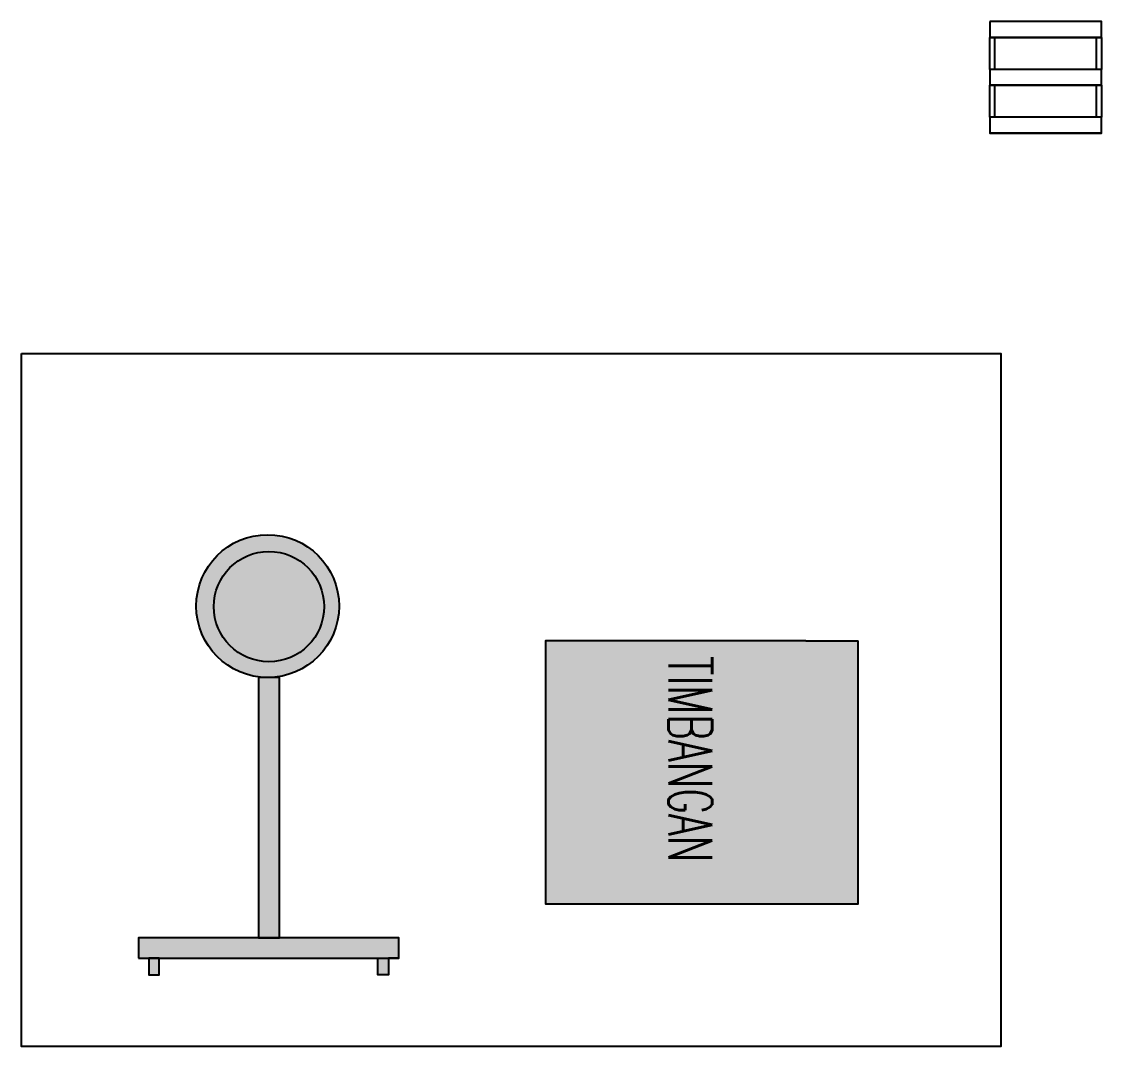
# Model space of a CAD drawing. Header units: millimetres. Extents: x 19989 to 114677, y -6335 to 49043.
# Drawn here: x 26184 to 32958, y 19373 to 25805 of the extents above; entities that cross this region are included whole.
import ezdxf
from ezdxf.enums import TextEntityAlignment as Align

# ---------------------------------------------------------------- set-up
doc = ezdxf.new("R2010")
doc.units = ezdxf.units.MM
doc.header["$MEASUREMENT"] = 0
doc.linetypes.add('( Hidden )', pattern=[0.375, 0.25, -0.125])
doc.layers.add('Notes', color=50, linetype='( Hidden )', lineweight=60)
doc.styles.add('dD-RS', font='romans.shx', dxfattribs={"width": 0.8})

msp = doc.modelspace()

# ---------------------------------------------------------------- hatches: boundary and pattern name
at = {"true_color": 0x939598}
h = msp.add_hatch(color=252, dxfattribs=at)
h.dxf.hatch_style = 1
edge = h.paths.add_edge_path()
edge.add_arc((27727.6, 22136.8), 448.1, 0, 360)
edge = h.paths.add_edge_path(flags=16)
edge.add_arc((27735.8, 22133.3), 346, 0, 360)
edge = h.paths.add_edge_path()
edge.add_line((27801.3, 21688.7), (27732.3, 21688.7))
edge.add_arc((27727.6, 22136.8), 448.1, 269.40007, 270.59993, ccw=False)
edge.add_line((27722.9, 21688.7), (27670.6, 21688.7))
edge.add_line((27670.6, 21688.7), (27670.6, 20053.8))
edge.add_line((27670.6, 20053.8), (27801.3, 20053.8))
edge.add_line((27801.3, 20053.8), (27801.3, 21688.7))
at = {"true_color": 0xffffff}
h = msp.add_hatch(color=7, dxfattribs=at)
h.dxf.hatch_style = 1
h.paths.add_polyline_path([(28081.8, 22133.3, 1), (27389.7, 22133.3, 1)])
at = {"true_color": 0x000000}
h = msp.add_hatch(color=18, dxfattribs=at)
h.dxf.hatch_style = 1
h.paths.add_polyline_path([(31431.9, 20268), (31431.9, 21918.7), (31104.9, 21918.7), (29470, 21918.7), (29470, 20268)])
at = {"true_color": 0x939598}
h = msp.add_hatch(color=252, dxfattribs=at)
h.dxf.hatch_style = 1
h.paths.add_polyline_path([(31128.8, 20647), (31306.6, 20647), (31306.6, 21536.2), (31128.8, 21536.2)])
at = {"true_color": 0x000000}
h = msp.add_hatch(color=18, dxfattribs=at)
h.dxf.hatch_style = 1
h.paths.add_polyline_path([(26917, 20053.8), (26917, 19927.9), (28550.7, 19927.9), (28550.7, 20053.8)])
h = msp.add_hatch(color=18, dxfattribs=at)
h.dxf.hatch_style = 1
h.paths.add_polyline_path([(27047.8, 19927.9), (26982.4, 19927.9), (26982.4, 19822.8), (27047.8, 19822.8)])
h = msp.add_hatch(color=18, dxfattribs=at)
h.dxf.hatch_style = 1
h.paths.add_polyline_path([(28419.9, 19822.8), (28485.3, 19822.8), (28485.3, 19927.9), (28419.9, 19927.9)])

# ---------------------------------------------------------------- linework, layer by layer
for points in [[(32258.4, 25805.5), (32258.4, 25705.5), (32958.4, 25705.5), (32958.4, 25805.5), (32258.4, 25805.5)], [(32958.4, 25705.5), (32258.4, 25705.5)], [(32288.4, 25705.5), (32288.4, 25505.5), (32258.4, 25505.5), (32258.4, 25705.5), (32288.4, 25705.5)], [(32958.4, 25705.5), (32958.4, 25505.5), (32928.4, 25505.5), (32928.4, 25705.5), (32958.4, 25705.5)], [(32258.4, 25505.5), (32258.4, 25405.5), (32958.4, 25405.5), (32958.4, 25505.5), (32258.4, 25505.5)], [(32958.4, 25505.5), (32258.4, 25505.5)], [(32958.4, 25405.5), (32258.4, 25405.5)], [(32288.4, 25405.5), (32288.4, 25205.5), (32258.4, 25205.5), (32258.4, 25405.5), (32288.4, 25405.5)], [(32958.4, 25405.5), (32958.4, 25205.5), (32928.4, 25205.5), (32928.4, 25405.5), (32958.4, 25405.5)], [(32258.4, 25205.5), (32258.4, 25105.5), (32958.4, 25105.5), (32958.4, 25205.5), (32258.4, 25205.5)], [(32958.4, 25205.5), (32258.4, 25205.5)], [(32958.4, 25105.5), (32258.4, 25105.5)], [(31104.9, 21918.7), (29470, 21918.7), (29470, 20268), (31431.9, 20268), (31431.9, 21918.7)], [(31104.9, 21918.7), (31431.9, 21918.7)], [(26917, 19927.9), (28550.7, 19927.9), (28550.7, 20053.8), (26917, 20053.8), (26917, 19927.9)], [(26917, 19927.9), (26982.4, 19927.9), (26982.4, 19822.8), (27047.8, 19822.8), (27047.8, 19927.9), (26982.4, 19927.9)], [(28550.7, 19927.9), (28485.3, 19927.9), (28485.3, 19822.8), (28419.9, 19822.8), (28419.9, 19927.9), (28485.3, 19927.9)]]:
    msp.add_lwpolyline(points)
for points in [[(26183.9, 23721.6), (32327.6, 23721.6), (32327.6, 19373), (26183.9, 19373)], [(27670.6, 20053.8), (27801.3, 20053.8), (27801.3, 21688.7), (27670.6, 21688.7), (27670.6, 20053.8)]]:
    msp.add_lwpolyline(points, close=True)
for centre, radius in [((27727.6, 22136.8), 448.1), ((27735.8, 22133.3), 346)]:
    msp.add_circle(centre, radius)

# ---------------------------------------------------------------- texts
at = {"layer": 'Notes', "color": 4, "style": 'dD-RS', "width": 0.65}
msp.add_text('TIMBANGAN', height=273.58, rotation=270, dxfattribs=at).set_placement((30380.1, 21822.8), align=Align.MIDDLE_LEFT)

doc.saveas('drawing.dxf')
